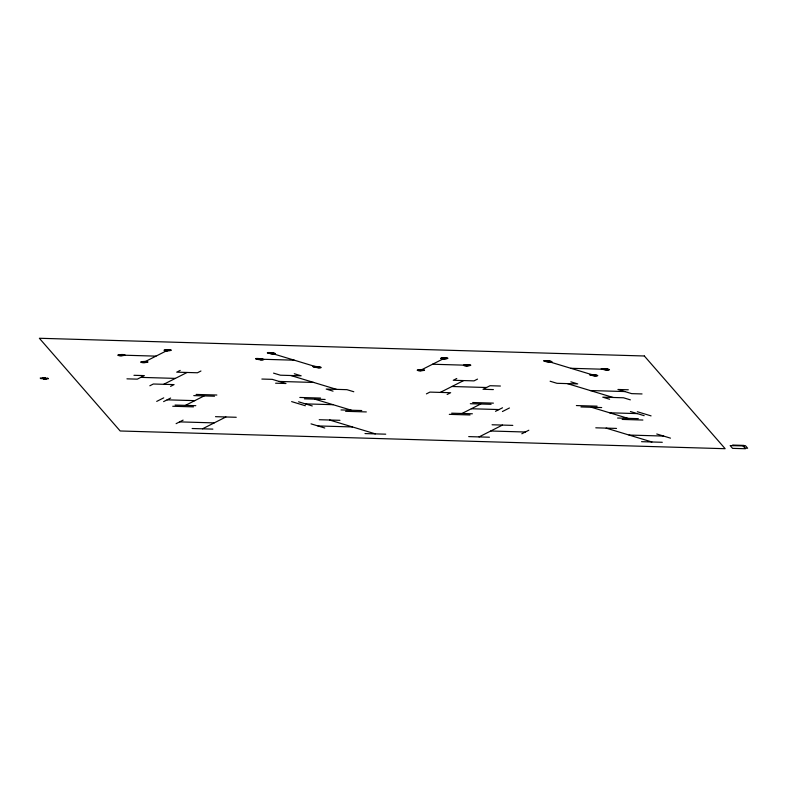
<?xml version="1.0" encoding="UTF-8"?>
<svg xmlns="http://www.w3.org/2000/svg" width="787" height="787" viewBox="0 0 787 787"><rect width="100%" height="100%" fill="white"/><g stroke="black" fill="none" stroke-linecap="round" stroke-linejoin="round"><path stroke-width="1.18" d="M144.306 362.05L167.68 350.215M149.835 385.778L153.337 384.007L174.075 384.607L170.572 386.387M180.213 370.392L176.711 372.162L197.448 372.772L200.951 371.002M163.706 384.302L187.08 372.467M156.711 401.4L163.726 397.858M163.627 401.606L170.641 398.055M185.447 405.374L204.138 395.91M176.111 423.662L183.125 420.11M202.505 428.817L225.879 416.982M420.868 370.156L444.242 358.321M426.397 393.884L429.899 392.103L450.646 392.713L447.134 394.484M456.775 378.498L453.273 380.269L474.01 380.878L477.522 379.098M440.267 392.408L463.641 380.574M462.008 413.48L480.7 404.006M495.505 411.326L502.519 407.784M502.421 411.532L509.435 407.981M479.067 436.913L502.44 425.078M521.82 433.785L528.834 430.233M166.559 350.097L169.126 350.156L165.998 350.028A2.961 0.6 4 0 0 165.604 350.156L166.982 350.569A2.961 0.6 4 0 0 167.779 350.569L169.362 350.402A2.961 0.6 4 0 0 169.756 350.274L168.379 349.861A2.961 0.6 4 0 0 167.572 349.861L165.437 349.969A3.945 0.797 4 0 0 164.916 350.136A2.518 0.512 4 0 0 164.778 350.343L165.614 350.608A2.676 0.541 4 0 0 166.746 350.687A3.945 0.797 4 0 0 167.818 350.687L170.474 350.53A4.938 0.994 4 0 0 171.133 350.323A3.148 0.63 4 0 0 171.3 350.067L170.169 349.723A3.148 0.63 4 0 0 168.851 349.625A4.938 0.994 4 0 0 167.503 349.625L164.876 349.91A4.938 0.994 4 0 0 164.217 350.117A3.148 0.63 4 0 0 164.06 350.372L165.103 350.707A3.345 0.669 4 0 0 166.51 350.805A4.938 0.994 4 0 0 167.847 350.805M120.126 354.73L119.181 354.878A3.945 0.797 4 0 0 118.66 355.045A2.518 0.512 4 0 0 118.522 355.242L119.358 355.517A2.676 0.541 4 0 0 120.49 355.596A3.945 0.797 4 0 0 121.562 355.596L123.667 355.37A3.945 0.797 4 0 0 124.189 355.203A2.518 0.512 4 0 0 124.326 354.996L123.421 354.73A2.518 0.512 4 0 0 122.359 354.652A3.945 0.797 4 0 0 121.287 354.652L118.621 354.809A4.938 0.994 4 0 0 117.961 355.026A3.148 0.63 4 0 0 117.804 355.271L118.847 355.616A3.345 0.669 4 0 0 120.254 355.714A4.938 0.994 4 0 0 121.591 355.714L124.218 355.429A4.938 0.994 4 0 0 124.877 355.222A3.148 0.63 4 0 0 125.044 354.967L123.913 354.622A3.148 0.63 4 0 0 122.595 354.534A4.938 0.994 4 0 0 121.247 354.534M121.1 355.026L120.391 355.321M122.074 355.321L122.87 355.065L121.355 354.888M168.969 350.608L169.923 350.471A3.945 0.797 4 0 0 170.445 350.304A2.518 0.512 4 0 0 170.582 350.097L169.677 349.822A2.518 0.512 4 0 0 168.615 349.743A3.945 0.797 4 0 0 167.542 349.743M143.657 361.853L143.283 362.246M144.631 362.148L143.588 362.079L145.762 361.99L142.073 361.804A3.945 0.797 4 0 0 141.542 361.971A2.518 0.512 4 0 0 141.414 362.177L142.25 362.443A2.676 0.541 4 0 0 143.372 362.522A3.945 0.797 4 0 0 144.444 362.522L146.549 362.305A3.945 0.797 4 0 0 147.071 362.138A2.518 0.512 4 0 0 147.208 361.931L146.303 361.656A2.518 0.512 4 0 0 145.241 361.577A3.945 0.797 4 0 0 144.169 361.577L143.018 361.656M442.953 357.928L442.009 358.075A3.945 0.797 4 0 0 441.477 358.242A2.518 0.512 4 0 0 441.34 358.439L442.186 358.715A2.676 0.541 4 0 0 443.307 358.793A3.945 0.797 4 0 0 444.38 358.793L446.485 358.567A3.945 0.797 4 0 0 447.006 358.4A2.518 0.512 4 0 0 447.144 358.203L446.239 357.928A2.518 0.512 4 0 0 445.176 357.849A3.945 0.797 4 0 0 444.104 357.849L441.448 358.006A4.938 0.994 4 0 0 440.789 358.223A3.148 0.63 4 0 0 440.622 358.478L441.664 358.813A3.345 0.669 4 0 0 443.071 358.911A4.938 0.994 4 0 0 444.419 358.911L447.046 358.636A4.938 0.994 4 0 0 447.705 358.419A3.148 0.63 4 0 0 447.862 358.164L446.741 357.829A3.148 0.63 4 0 0 445.412 357.731A4.938 0.994 4 0 0 444.075 357.731M444.891 358.518L445.688 358.262L444.173 358.085M419.904 369.86L419.196 369.969A2.961 0.6 4 0 0 418.802 370.097L420.169 370.51A2.961 0.6 4 0 0 420.976 370.51L423.111 370.402A3.945 0.797 4 0 0 423.642 370.234A2.518 0.512 4 0 0 423.77 370.038L422.865 369.762A2.518 0.512 4 0 0 421.802 369.683A3.945 0.797 4 0 0 420.73 369.683M421.842 370.451L422.55 370.343A2.961 0.6 4 0 0 422.944 370.215L419.422 370.215L421.871 369.959M467.448 365.345C459.215 365.227 476.253 365.493 465.451 365.07A2.961 0.6 4 0 0 465.058 365.188L466.425 365.611A2.961 0.6 4 0 0 467.232 365.601L468.806 365.434A2.961 0.6 4 0 0 469.2 365.316L467.832 364.893A2.961 0.6 4 0 0 467.025 364.902M120.775 354.927L122.152 355.094L121.454 355.242M444.212 358.203C440.572 358.213 445.963 358.715 444.478 358.203M420.838 370.038C418.773 370.264 422.737 370.343 421.104 370.038M259.248 359.039L261.333 359.403L259.356 358.931M260.163 359.315L258.077 358.951L258.746 359.236M547.496 361.223L547.791 361.44M548.411 361.499L548.116 361.272M316.699 366.978L318.784 367.342L318.115 367.057M317.623 367.254L315.538 366.89L316.827 367.283M443.779 358.557L445.924 358.508A2.961 0.6 4 0 0 446.318 358.38L444.94 357.967A2.961 0.6 4 0 0 444.143 357.967L442.56 358.134A2.961 0.6 4 0 0 442.166 358.262L443.543 358.675A2.961 0.6 4 0 0 444.35 358.675M144.375 362.286L142.231 361.99A2.961 0.6 4 0 1 142.634 361.863M466.661 365.493L467.193 365.483M121.424 355.124L155.993 356.137M259.71 359.177L294.279 360.19M432.555 364.233L467.124 365.247M570.841 368.286L605.41 369.3M133.957 375.301L144.326 375.596L137.312 379.147L126.943 378.842M261.864 379.049L272.243 379.344L285.966 383.505L275.598 383.2M500.404 386.033L490.035 385.728L483.021 389.28L493.39 389.585M628.311 389.781L617.943 389.476L631.676 393.638L642.044 393.943M140.824 377.376L175.393 378.39M279.1 381.429L313.679 382.443M451.954 386.496L486.523 387.509M590.24 390.539L624.809 391.552M196.101 394.425L216.848 395.025M299.817 397.455L320.555 398.065M472.672 402.521L493.41 403.131M576.379 405.561L597.126 406.171M193.769 395.605L214.507 396.215M304.392 398.842L325.139 399.452M470.331 403.711L491.078 404.311M580.954 406.948L601.701 407.558M167.139 399.835L194.792 400.642M305.415 403.879L333.068 404.695M471.354 408.748L499.007 409.555M609.64 412.801L637.293 413.608M175.068 405.069L195.815 405.679M341.007 409.938L361.754 410.539M451.64 413.175L472.377 413.785M617.579 418.035L638.316 418.645M172.737 406.259L193.474 406.859M345.591 411.316L366.329 411.926M449.298 414.356L470.046 414.965M622.153 419.422L642.89 420.032M215.5 416.677L236.248 417.277M319.217 419.717L339.954 420.317M492.072 424.773L512.809 425.383M595.779 427.813L616.526 428.423M179.623 421.881L214.192 422.894M317.899 425.934L352.468 426.947M490.754 431.001L525.322 432.014M629.039 435.054L663.608 436.067M192.136 428.512L212.874 429.112M364.981 433.578L385.728 434.178M468.698 436.608L489.435 437.218M641.553 441.674L662.29 442.284M745.053 448.157L747.65 448.236L745.456 445.708L742.859 445.639L745.535 448.738L732.569 448.364L730.149 445.58L744.394 445.954L743.912 445.393L732.569 445.068L733.051 445.619M421.891 369.811L421.576 369.801A2.961 0.6 4 0 0 420.77 369.801L418.635 369.91A3.945 0.797 4 0 0 418.104 370.077A2.518 0.512 4 0 0 417.976 370.274L418.812 370.549A2.676 0.541 4 0 0 419.933 370.628A3.945 0.797 4 0 0 421.006 370.628M120.381 355.458L120.726 355.478A2.961 0.6 4 0 0 121.523 355.478M143.273 362.394L143.608 362.404A2.961 0.6 4 0 0 144.415 362.404L145.989 362.236A2.961 0.6 4 0 0 146.382 362.118L145.005 361.695A2.961 0.6 4 0 0 144.208 361.695M547.782 361.233L546.326 361.135L546.995 361.42M548.126 361.479L549.592 361.508L547.604 361.115M605.233 369.182L604.593 369.231L605.242 369.388M605.587 369.428L606.226 369.378L605.577 369.221M593.546 375.094C588.981 374.799 598.523 375.911 593.89 375.133M548.618 361.026L547.26 360.869A3.945 0.797 4 0 0 546.119 360.8A2.676 0.541 4 0 0 545.086 360.82L544.683 361.056A2.518 0.512 4 0 0 545.184 361.282A3.945 0.797 4 0 0 546.04 361.489L548.657 361.843A3.945 0.797 4 0 0 549.788 361.912A2.518 0.512 4 0 0 550.762 361.892L551.225 361.666A2.518 0.512 4 0 0 550.723 361.44A3.945 0.797 4 0 0 549.867 361.233L548.45 361.105M548.303 361.607L546.522 361.459A2.961 0.6 4 0 1 545.883 361.302L546.581 360.948A2.961 0.6 4 0 1 547.427 360.997M605.901 369.054L604.888 368.936A2.961 0.6 4 0 0 604.032 368.887L603.334 369.241A2.961 0.6 4 0 0 603.973 369.398M604.75 369.634L606.108 369.792A3.945 0.797 4 0 0 607.239 369.86A2.518 0.512 4 0 0 608.223 369.841L608.676 369.605A2.518 0.512 4 0 0 608.174 369.388A3.945 0.797 4 0 0 607.318 369.172L606.069 368.965M594.549 374.799L592.847 374.612A4.938 0.994 4 0 0 591.44 374.523A3.345 0.669 4 0 0 590.142 374.553L589.64 374.838A3.148 0.63 4 0 0 590.27 375.124A4.938 0.994 4 0 0 591.332 375.379L594.421 375.704A3.945 0.797 4 0 0 595.552 375.773A2.518 0.512 4 0 0 596.536 375.753L596.999 375.527A2.518 0.512 4 0 0 596.487 375.301A3.945 0.797 4 0 0 595.641 375.094M593.378 374.976L594.057 375.055M593.398 375.389L594.077 375.468M592.896 375.635L594.598 375.832A4.938 0.994 4 0 0 596.015 375.911A3.148 0.63 4 0 0 597.235 375.891L597.815 375.596A3.148 0.63 4 0 0 597.185 375.32A4.938 0.994 4 0 0 596.113 375.065L594.382 374.887M272.213 352.842L270.521 352.645A4.938 0.994 4 0 0 269.105 352.566A3.345 0.669 4 0 0 267.806 352.586L267.305 352.881A3.148 0.63 4 0 0 267.934 353.156A4.938 0.994 4 0 0 268.997 353.412L272.086 353.747A3.945 0.797 4 0 0 273.217 353.816A2.518 0.512 4 0 0 274.201 353.796L274.663 353.56A2.518 0.512 4 0 0 274.151 353.333A3.945 0.797 4 0 0 273.305 353.127M270.561 353.678L272.263 353.865A4.938 0.994 4 0 0 273.679 353.953A3.148 0.63 4 0 0 274.899 353.924L275.48 353.638A3.148 0.63 4 0 0 274.85 353.353A4.938 0.994 4 0 0 273.778 353.097L270.689 352.773A3.945 0.797 4 0 0 269.557 352.704A2.676 0.541 4 0 0 268.524 352.724L268.121 352.95A2.518 0.512 4 0 0 268.623 353.176A3.945 0.797 4 0 0 269.479 353.383M260.369 358.842L259.012 358.685A3.945 0.797 4 0 0 257.87 358.616A2.676 0.541 4 0 0 256.837 358.636L256.434 358.872A2.518 0.512 4 0 0 256.936 359.088A3.945 0.797 4 0 0 257.792 359.305L259.041 359.511M259.208 359.423L260.231 359.541A2.961 0.6 4 0 0 261.077 359.59L261.776 359.236A2.961 0.6 4 0 0 261.136 359.079M316.817 366.87L318.597 367.017A2.961 0.6 4 0 1 319.237 367.175L318.538 367.529A2.961 0.6 4 0 1 317.682 367.48L315.253 367.244A3.945 0.797 4 0 1 314.397 367.037A2.518 0.512 4 0 1 313.895 366.811L314.288 366.585A2.676 0.541 4 0 1 315.331 366.565A3.945 0.797 4 0 1 316.463 366.634L319.069 366.988A3.945 0.797 4 0 1 319.925 367.195A2.518 0.512 4 0 1 320.427 367.421L319.965 367.657A2.518 0.512 4 0 1 318.991 367.667A3.945 0.797 4 0 1 317.859 367.608M604.918 369.556L603.501 369.428A3.945 0.797 4 0 1 602.645 369.221A2.518 0.512 4 0 1 602.144 368.995L602.537 368.769A2.676 0.541 4 0 1 603.58 368.749A3.945 0.797 4 0 1 604.711 368.818M593.231 375.468L592.286 375.32A2.961 0.6 4 0 1 591.647 375.163L592.355 374.809A2.961 0.6 4 0 1 593.201 374.858L595.159 375.124A2.961 0.6 4 0 1 595.798 375.281L595.1 375.635A2.961 0.6 4 0 1 594.244 375.586M260.202 358.921L261.618 359.049A3.945 0.797 4 0 1 262.474 359.256A2.518 0.512 4 0 1 262.976 359.482L262.514 359.708A2.518 0.512 4 0 1 261.54 359.728A3.945 0.797 4 0 1 260.399 359.659M259.376 359.344L258.274 359.265A2.961 0.6 4 0 1 257.634 359.118L258.333 358.754A2.961 0.6 4 0 1 259.179 358.803M606.364 369.241C608.695 370.303 599.123 368.414 606.846 369.211A2.961 0.6 4 0 1 607.485 369.359L606.787 369.723A2.961 0.6 4 0 1 605.931 369.664M547.959 361.361L593.723 375.222M570.86 381.833L577.727 383.918L556.98 383.308L550.113 381.233M630.357 399.855L623.491 397.779L602.753 397.169L609.62 399.245M567.348 383.613L613.122 397.474M637.342 411.729L651.075 415.89M630.426 411.532L644.159 415.684M591.332 407.253L627.947 418.34M656.742 433.981L670.475 438.143M606.147 428.118L651.921 441.979M271.387 353.255L317.161 367.116M294.299 373.736L301.165 375.812L280.418 375.202L273.551 373.127M353.796 391.749L346.929 389.673L326.192 389.063L333.058 391.149M290.787 375.507L336.561 389.368M314.761 399.147L351.386 410.234M298.548 401.803L312.282 405.964M291.633 401.606L305.366 405.758M329.586 420.012L375.36 433.873M311.032 423.859L324.765 428.01M45.39 378.203L45.862 378.754M42.636 378.124L43.108 378.675M316.64 366.752A2.961 0.6 4 0 0 315.784 366.703L315.085 367.057A2.961 0.6 4 0 0 315.725 367.214M593.024 374.73A3.945 0.797 4 0 0 591.893 374.661A2.676 0.541 4 0 0 590.86 374.681L590.457 374.917A2.518 0.512 4 0 0 590.958 375.143A3.945 0.797 4 0 0 591.814 375.35M548.48 361.725A2.961 0.6 4 0 0 549.326 361.774L550.024 361.42A2.961 0.6 4 0 0 549.385 361.263M255.647 358.616L255.618 358.793A3.148 0.63 4 0 0 256.247 359.069A4.938 0.994 4 0 0 257.319 359.334L260.576 359.787A4.938 0.994 4 0 0 261.992 359.866A3.148 0.63 4 0 0 263.212 359.846L263.793 359.551A3.148 0.63 4 0 0 263.163 359.275A4.938 0.994 4 0 0 262.091 359.02L258.834 358.567A4.938 0.994 4 0 0 257.418 358.478A3.345 0.669 4 0 0 256.119 358.508L255.647 358.616M268.957 352.92L269.321 353.196A2.961 0.6 4 0 0 269.961 353.353L271.918 353.619A2.961 0.6 4 0 0 272.764 353.668L273.463 353.314A2.961 0.6 4 0 0 272.823 353.156L270.866 352.891A2.961 0.6 4 0 0 270.02 352.842L268.957 352.92M269.764 353.029L273.03 353.412L269.764 353.029M313.098 366.555L313.069 366.742A3.148 0.63 4 0 0 313.708 367.017A4.938 0.994 4 0 0 314.77 367.273L318.037 367.726A4.938 0.994 4 0 0 319.453 367.814A3.148 0.63 4 0 0 320.673 367.785L321.253 367.499A3.148 0.63 4 0 0 320.614 367.214A4.938 0.994 4 0 0 319.552 366.958L316.285 366.506A4.938 0.994 4 0 0 314.869 366.427A3.345 0.669 4 0 0 313.57 366.447L313.098 366.555M543.896 360.8L543.866 360.977A3.148 0.63 4 0 0 544.496 361.263A4.938 0.994 4 0 0 545.568 361.518L548.824 361.971A4.938 0.994 4 0 0 550.241 362.05A3.148 0.63 4 0 0 551.461 362.03L552.041 361.735A3.148 0.63 4 0 0 551.412 361.459A4.938 0.994 4 0 0 550.349 361.203L547.083 360.751A4.938 0.994 4 0 0 545.666 360.662A3.345 0.669 4 0 0 544.368 360.692L543.896 360.8M601.347 368.739L601.327 368.926A3.148 0.63 4 0 0 601.957 369.201A4.938 0.994 4 0 0 603.019 369.457L606.285 369.91A4.938 0.994 4 0 0 607.702 369.998A3.148 0.63 4 0 0 608.922 369.979L609.502 369.683A3.148 0.63 4 0 0 608.863 369.408A4.938 0.994 4 0 0 607.8 369.142L604.534 368.69A4.938 0.994 4 0 0 603.117 368.611A3.345 0.669 4 0 0 601.829 368.631L601.347 368.739M119.25 355.153L123.106 355.311A2.961 0.6 4 0 0 123.5 355.183L122.123 354.77A2.961 0.6 4 0 0 121.316 354.77L119.742 354.937A2.961 0.6 4 0 0 119.349 355.065L119.299 355.085M166.992 350.195L168.408 350.185L166.992 350.195M142.693 361.567L141.512 361.745A4.938 0.994 4 0 0 140.853 361.951A3.148 0.63 4 0 0 140.686 362.207L141.729 362.541A3.345 0.669 4 0 0 143.136 362.64A4.938 0.994 4 0 0 144.483 362.64L147.11 362.364A4.938 0.994 4 0 0 147.769 362.158A3.148 0.63 4 0 0 147.936 361.902L146.805 361.558A3.148 0.63 4 0 0 145.477 361.459A4.938 0.994 4 0 0 144.139 361.459L142.693 361.567M419.255 369.664L418.074 369.841A4.938 0.994 4 0 0 417.415 370.057A3.148 0.63 4 0 0 417.248 370.313L418.3 370.647A3.345 0.669 4 0 0 419.707 370.746A4.938 0.994 4 0 0 421.045 370.746L423.672 370.47A4.938 0.994 4 0 0 424.331 370.254A3.148 0.63 4 0 0 424.498 369.998L423.367 369.664A3.148 0.63 4 0 0 422.039 369.565A4.938 0.994 4 0 0 420.701 369.565L419.255 369.664M465.51 364.765L464.33 364.942A4.938 0.994 4 0 0 463.671 365.148A3.148 0.63 4 0 0 463.504 365.404L464.556 365.739A3.345 0.669 4 0 0 465.963 365.847A4.938 0.994 4 0 0 467.301 365.837L469.928 365.562A4.938 0.994 4 0 0 470.587 365.355A3.148 0.63 4 0 0 470.754 365.099L469.623 364.755A3.148 0.63 4 0 0 468.295 364.656A4.938 0.994 4 0 0 466.957 364.666L465.51 364.765M465.835 364.863L464.891 365.001A3.945 0.797 4 0 0 464.36 365.168A2.518 0.512 4 0 0 464.232 365.375L465.068 365.64A2.676 0.541 4 0 0 466.189 365.729A3.945 0.797 4 0 0 467.262 365.719L469.367 365.502A3.945 0.797 4 0 0 469.898 365.335A2.518 0.512 4 0 0 470.026 365.129L469.121 364.853A2.518 0.512 4 0 0 468.058 364.774A3.945 0.797 4 0 0 466.986 364.784L465.835 364.863M644.337 355.99L39.35 338.262L120.175 430.981L725.161 448.708L644.337 355.99M44.741 377.642L42.311 377.573L43.757 379.236L46.187 379.304L44.741 377.642M47.82 378.272L40.196 378.055L40.678 378.596L48.292 378.822L47.82 378.272"/></g></svg>
